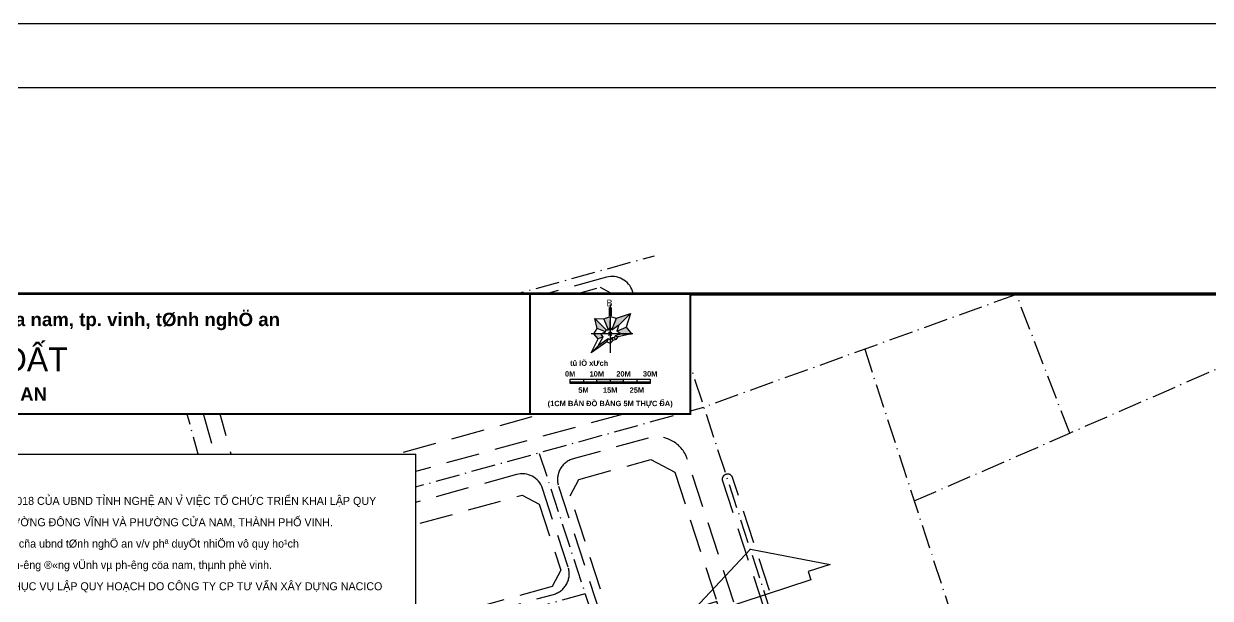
# Model space of a CAD drawing. Header units: metres. Extents: x 551291 to 569219, y 2064429 to 2066248.
# Drawn here: x 552507.6 to 552952.3, y 2065995.9 to 2066211.2 of the extents above; entities that cross this region are included whole.
import ezdxf
from ezdxf.enums import TextEntityAlignment as Align

# ---------------------------------------------------------------- set-up
doc = ezdxf.new("R2010")
doc.units = ezdxf.units.M
doc.linetypes.add('ACAD_ISO10W100', pattern=[18.5, 12, -3, 0.5, -3])
doc.linetypes.add('HIDDEN', pattern=[0.375, 0.25, -0.125])
doc.layers.add('datMatNc', color=150, linetype='CONTINUOUS', lineweight=13)
for name, color, linetype in [('ghi_chu', 7, 'CONTINUOUS'), ('Khung ban ve', 7, 'CONTINUOUS'), ('KTEN', 7, 'CONTINUOUS'), ('LogDg', 7, 'CONTINUOUS'), ('LogDg phu', 7, 'CONTINUOUS'), ('SOLO', 7, 'CONTINUOUS'), ('TimDg', 222, 'CONTINUOUS'), ('ViaHeSphu', 32, 'CONTINUOUS')]:
    doc.layers.add(name, color=color, linetype=linetype)
doc.styles.add('ARIALB', font='', dxfattribs={"width": 0.75})
doc.styles.add('avantH', font='', dxfattribs={"height": 10})
doc.styles.add('TD2', font='')
doc.styles.add('VnBlackH', font='')
doc.styles.get('ARIALB').set_extended_font_data('.VnArialH', bold=True)
doc.styles.get('avantH').set_extended_font_data('.VnAvantH')
doc.styles.get('TD2').set_extended_font_data('.VnBodoniH')
doc.styles.get('VnBlackH').set_extended_font_data('.VnBlackH')

# ---------------------------------------------------------------- blocks, each defined once
blk = doc.blocks.new('text tieu de')
at = {"color": 5}
blk.add_wipeout([(0, 0), (572.79, 0), (572.79, -45), (0, -45)], dxfattribs=at).dxf.layer = 'KTEN'
at = {"layer": 'KTEN', "linetype": 'Continuous'}
h = blk.add_hatch(color=10, dxfattribs=at)
h.paths.add_polyline_path([(538.31, -19.37), (535.72, -21.97), (541.54, -17.92), (542, -16.79)])
h.paths.add_polyline_path([(539.32, -14.9), (536.66, -14.9), (538.26, -16.77), (540.15, -15.99)])
h.paths.add_polyline_path([(537.01, -9.13), (537.88, -12.87), (541.09, -14.2), (541.34, -13.46)])
h.paths.add_polyline_path([(542.79, -8.37), (540.44, -9.24), (542.16, -13.39), (542.79, -12.66)])
h.paths.add_polyline_path([(550.43, -7.25), (545.21, -9.06), (543.41, -13.39), (546.1, -11.58)])
h.paths.add_polyline_path([(548.82, -12.4), (545.24, -13.88), (547.07, -14.9), (550.74, -14.9)])
h.paths.add_polyline_path([(544.23, -16.34), (544.95, -17.06), (545.61, -16.07), (544.67, -15.68)])
h.paths.add_polyline_path([(543.41, -16.41), (542.79, -17.14), (542.79, -18.57), (543.8, -17.35)])
for points in [[(527.79, -32.9), (527.79, -33.5), (537.79, -33.5), (537.79, -32.9)], [(547.79, -32.9), (547.79, -31.9), (537.79, -31.9), (537.79, -32.9)], [(547.79, -32.9), (547.79, -33.5), (557.79, -33.5), (557.79, -32.9)]]:
    blk.add_hatch(color=8, dxfattribs=at).paths.add_polyline_path(points)
at = {"layer": 'KTEN', "color": 7, "linetype": 'Continuous'}
for p, q in [((542.79, -3.85), (542.79, -21.97)), ((542.41, -4.98), (542.41, -8.14)), ((542.5, -4.98), (542.5, -8.14)), ((542.6, -4.98), (542.6, -8.14)), ((542.69, -4.98), (542.69, -8.14)), ((542.88, -4.98), (542.88, -8.14)), ((542.97, -4.98), (542.97, -8.14)), ((543.07, -4.98), (543.07, -8.14)), ((543.16, -4.98), (543.16, -8.14)), ((551.32, -14.9), (535.73, -14.9)), ((532.79, -31.9), (532.79, -33.5)), ((542.79, -31.9), (542.79, -33.5)), ((552.79, -31.9), (552.79, -33.5))]:
    blk.add_line(p, q, dxfattribs=at)
at = {"layer": 'KTEN', "color": 4}
for p, q in [((546.09, -11.6), (550.43, -7.25)), ((541.34, -13.46), (537.01, -9.13)), ((541.09, -14.2), (537.88, -12.87)), ((542.16, -13.39), (540.44, -9.24)), ((542.79, -14.3), (542.79, -10.02)), ((543.41, -13.39), (545.21, -9.06)), ((545.24, -13.88), (548.82, -12.4)), ((539.49, -14.9), (536.73, -14.9)), ((540.15, -15.99), (538.26, -16.77)), ((542, -16.79), (541.54, -17.92)), ((543.44, -15.55), (542.14, -14.25)), ((542.14, -15.55), (543.44, -14.25)), ((543.41, -16.41), (543.8, -17.35)), ((544.2, -16.31), (544.95, -17.06)), ((544.67, -15.68), (545.61, -16.07)), ((547.07, -14.9), (550.81, -14.9)), ((538.31, -19.37), (535.72, -21.97)), ((542.79, -18.79), (542.79, -20.22))]:
    blk.add_line(p, q, dxfattribs=at)
at = {"layer": 'KTEN', "const_width": 0.75, "flags": 128}
blk.add_lwpolyline([(0, 0), (572.79, 0), (572.79, -45), (0, -45)], close=True, dxfattribs=at)
blk.add_lwpolyline([(512.79, -45), (512.79, 0)], dxfattribs=at)
at = {"layer": 'KTEN', "color": 7, "linetype": 'Continuous'}
for points in [[(542.79, -18.57), (541.54, -17.92), (535.72, -21.97), (538.26, -16.77), (536.66, -14.9), (537.88, -12.87), (537.01, -9.13), (540.44, -9.24), (542.79, -8.37), (545.21, -9.06), (550.43, -7.25), (548.82, -12.4), (550.74, -14.9), (545.61, -16.07), (544.95, -17.06), (543.8, -17.35)], [(557.79, -31.9), (557.79, -33.5), (527.79, -33.5), (527.79, -31.9)]]:
    blk.add_lwpolyline(points, close=True, dxfattribs=at)
at = {"layer": 'KTEN', "color": 4}
blk.add_lwpolyline([(542.79, -12.66), (543.41, -13.39), (546.1, -11.58), (545.24, -13.88), (547.07, -14.9), (544.67, -15.68), (544.23, -16.34), (543.41, -16.41), (542.79, -17.14), (542, -16.79), (538.31, -19.37), (540.15, -15.99), (539.32, -14.9), (541.09, -14.2), (541.34, -13.46), (542.16, -13.39)], close=True, dxfattribs=at)
at = {"layer": 'KTEN', "color": 7, "linetype": 'Continuous'}
for points in [[(527.79, -32.9), (557.79, -32.9)], [(537.79, -33.5), (537.79, -31.9)], [(547.79, -33.5), (547.79, -31.9)]]:
    blk.add_lwpolyline(points, dxfattribs=at)
at = {"layer": 'KTEN', "linetype": 'Continuous', "style": 'TD2'}
blk.add_text('b', height=2.5, dxfattribs=at).set_placement((541.44, -4.59))
at = {"layer": 'KTEN', "linetype": 'Continuous', "ltscale": 15, "style": 'ARIALB'}
for s, p in [('quy ho¹ch chi tiƠt x©y dùng tû lÖ 1/500 khu ®« th̃ míi t¹i ph\xadêng ®«ng vÜnh vµ ph\xadêng cöa nam, tp. vinh, tØnh nghÖ an', (25, -12)), ('®̃a ®iÓm: ph\xadêng ®«ng vÜnh vµ ph\xadêng cöa nam, thµnh phè vinh, tØnh nghÖ an', (25, -40))]:
    blk.add_text(s, height=5, rotation=360, dxfattribs=at).set_placement(p)
at = {"layer": 'KTEN', "style": 'ARIALB'}
blk.add_text('tû lÖ xƯch', height=2, rotation=360, dxfattribs=at).set_placement((527.79, -26.9))
for s, p in [('0m', (527.79, -30.9)), ('10m', (537.79, -30.9)), ('20m', (547.79, -30.9)), ('30m', (557.79, -30.9)), ('5m', (532.79, -37)), ('15m', (542.79, -37)), ('25m', (552.79, -37)), ('(1cm b¶n ®å b»ng 5m thùc ®̃a)', (542.79, -42))]:
    blk.add_text(s, height=2, rotation=360, dxfattribs=at).set_placement(p, align=Align.CENTER)
at = {"layer": 'KTEN', "color": 5, "style": 'VnBlackH'}
blk.add_attdef('BD', (25, -29), '', height=9, dxfattribs=at)
blk = doc.blocks.new('ghi_Eu1')
at = {"color": 32}
blk.add_wipeout([(0, 0), (240, 0), (240, -87), (230, -122), (0, -122)], dxfattribs=at).dxf.layer = 'ghi_chu'
at = {"layer": 'ghi_chu'}
for p, q in [((0, 0), (0, -122)), ((0, 0), (240, 0)), ((230, -87), (240, -87)), ((230, -87), (230, -122))]:
    blk.add_line(p, q, dxfattribs=at)
blk.add_lwpolyline([(0, -122), (230, -122), (240, -87), (240, 0)], dxfattribs=at)
at = {"layer": 'ghi_chu', "lineweight": -2, "style": 'avantH'}
for s, height, p in [('%%U1. c¨n cø thùc hiÖn:', 3.5, (5, -10)), ('- c«ng v¨n sè 6637/UBND-CN ngµy 31/8/2018 cña ubnd tØnh nghÖ an v̉ viÖc tæ chøc triÓn khai lËp quy', 3, (5, -19)), ('ho¹ch x©y dùng khu ®« th̃ míi t¹i ph\xadêng ®«ng vÜnh vµ ph\xadêng cöa nam, thµnh phè vinh.', 3, (5, -27)), ('- quyƠt ®̃nh sè 4508/q®-ubnd ngµy 08/10/2018 cña ubnd tØnh nghÖ an v/v phª duyÖt nhiÖm vô quy ho¹ch', 3, (5, -35)), ('chi tiƠt x©y dùng tû lÖ 1/500 khu ®« th̃ míi t¹i ph\xadêng ®«ng vÜnh vµ ph\xadêng cöa nam, thµnh phè vinh.', 3, (5, -43)), ('- b¶n ®å kh¶o s¸t ®̃a h×nh tû lÖ 1/500 phôc vô lËp quy ho¹ch do C¤NG TY cp t\xad vÊn x©y dùng nacico', 3, (5, -51)), ('lËp th¸ng 10/2018.', 3, (5, -59)), ('lËp th¸ng 10/2018.', 3, (5, -59)), ('%%U2. ṽ trƯ, ranh giíi khu ®Êt quy ho¹ch:', 3.5, (5, -68)), ('khu ®Êt lËp quy ho¹ch phÇn ®Êt thuéc ph\xadêng ®«ng vÜnh vµ ph\xadêng cöa nam (chñ yƠu lµ ®Êt ruéng', 3, (5, -77)), ('vµ 1 phÇn d©n c\xad, că ranh giíi ®\xadîc x¸c ®̃nh:', 3, (5, -85)), ('- phƯa b¾c gi¸p:                                              ®Êt n«ng nghiÖp (dù ¸n khu nhµ ë míi);', 3, (5, -93)), ('- phƯa nam gi¸p:                                             ®\xadêng quy ho¹ch (trÇn nguyªn h·n kĐo dµi);', 3, (5, -101)), ('- phƯa ®«ng gi¸p:                                          ®Êt n«ng nghiÖp, khu d©n c\xad hiÖn h÷u ph\xadêng ®«ng vÜnh;', 3, (5, -109)), ('- phƯa t©y gi¸p:                                               s«ng kÎ gai (ph\xadêng cöa nam);', 3, (5, -117))]:
    blk.add_text(s, height=height, dxfattribs=at).set_placement(p)

msp = doc.modelspace()

# ---------------------------------------------------------------- linework, layer by layer
at = {"layer": 'datMatNc'}
msp.add_lwpolyline([(552553.413, 2065996.116), (552561.469, 2065998.208, 0.0627507), (552562.291, 2065988.481, 0.1634235), (552571.121, 2065971.283, -0.3130467), (552578.19, 2065934.833, -0.2136822), (552560.838, 2065919.161, -0.0770714), (552533.182, 2065914.707, 0.0951689), (552502.958, 2065908.719, -0.0192916), (552467.714, 2065895.981, -0.1190861), (552445.198, 2065894.376), (552444.973, 2065902.549, -0.003897), (552445.823, 2065902.551, 0.0383974), (552474.83, 2065904.634, 0.142533), (552487.115, 2065910.293, -0.2423267), (552528.31, 2065920.342, 0.1186537), (552542.894, 2065920.342, 0.1994624), (552549.48, 2065925.144, 0.1602562), (552550.988, 2065931.608, -0.279348), (552561.945, 2065953.932, 0.4906658), (552562.978, 2065965.54, -0.1320245), (552554.939, 2065978.334, -0.1173492)], format="xyb", close=True, dxfattribs=at)
at = {"layer": 'Khung ban ve', "const_width": 1.2}
msp.add_lwpolyline([(552184.57, 2066109.888), (553434.57, 2066109.888), (553434.57, 2065299.888), (552184.57, 2065299.888)], close=True, dxfattribs=at)
at = {"layer": 'LogDg', "ltscale": 0.75}
msp.add_lwpolyline([(552767.313, 2065994.723), (552759.147, 2065992.056), (552779.925, 2066014.336), (552809.771, 2066008.592), (552801.604, 2066005.925), (552802.62, 2066002.814), (552768.329, 2065991.612)], close=True, dxfattribs=at)
at = {"layer": 'LogDg phu', "linetype": 'HIDDEN', "ltscale": 50}
for points in [[(552735.708, 2066110.955, 0.4008529), (552725.971, 2066116.182), (552580.194, 2066075.867, 0.4150041), (552574.621, 2066066.003), (552584.042, 2066032.294, 0.4134234), (552593.879, 2066026.737), (552737.076, 2066066.339, 0.4277016), (552745.284, 2066081.63)], [(552701.986, 2066037.042, 0.4008529), (552692.249, 2066042.269), (552596.948, 2066015.913, 0.4150041), (552591.376, 2066006.05), (552599.72, 2065976.194, 0.4134234), (552609.557, 2065970.636), (552706.147, 2065997.349, 0.4277016), (552711.62, 2066007.543)]]:
    msp.add_lwpolyline(points, format="xyb", close=True, dxfattribs=at)
for points in [[(552779.573, 2065976.63), (552756.238, 2066048.086, 0.4008529), (552741.632, 2066055.926), (552713.475, 2066048.14, 0.4277016), (552708.003, 2066037.946), (552744.203, 2065927.092)], [(552792.881, 2065980.976), (552773.242, 2066041.117, 0.4142136), (552770.846, 2066042.333), (552770.655, 2066042.271, 0.4142136), (552769.439, 2066039.875), (552789.079, 2065979.735)], [(552601.061, 2065926.808), (552579.74, 2066003.104, 0.408804), (552570.024, 2066008.694), (552446.144, 2065976.533, 0.3493167), (552440.158, 2065968.57), (552442.357, 2065888.52, 0.4619163), (552451.846, 2065880.88), (552476.287, 2065885.518, 0.0205674), (552511.448, 2065893.702), (552595.489, 2065916.944, 0.4150041), (552601.061, 2065926.808)]]:
    msp.add_lwpolyline(points, format="xyb", dxfattribs=at)
at = {"layer": 'TimDg', "linetype": 'ACAD_ISO10W100', "ltscale": 0.75}
for p, q in [((552899.596, 2066057.747), (552879.595, 2066109.888)), ((552964.404, 2066085.996), (552899.925, 2066057.89))]:
    msp.add_line(p, q, dxfattribs=at)
for points in [[(552565.872, 2066075.018), (552743.981, 2066124.275)], [(552556.127, 2066109.888), (552625.421, 2065861.932)], [(553034.567, 2065299.888), (552942.401, 2065557.535), (552804.985, 2065937.469), (552748.68, 2066109.888)], [(552879.654, 2066109.734), (552762.51, 2066067.536)], [(552822.75, 2066089.236), (552871.888, 2065938.764), (552908.123, 2065840.476)], [(552581.92, 2066017.593), (552762.51, 2066067.536)], [(552841.327, 2066032.348), (552899.925, 2066057.89)], [(552751.624, 2065896.834), (552746.769, 2065909.571), (552700.761, 2066050.459)], [(552581.92, 2066017.593), (552436.844, 2065979.93)], [(552718.046, 2065997.527), (552596.892, 2065964.021)]]:
    msp.add_lwpolyline(points, dxfattribs=at)
at = {"layer": 'ViaHeSphu', "linetype": 'HIDDEN', "ltscale": 50}
for points in [[(552723.66, 2066112.43), (552730.031, 2066109.01), (552738.736, 2066082.353), (552734.162, 2066073.833), (552594.638, 2066035.247), (552588.473, 2066038.73), (552580.399, 2066067.623), (552583.872, 2066073.771)], [(552694.386, 2066034.56), (552700.758, 2066031.14), (552708.841, 2066006.388), (552705.574, 2066000.303), (552611.662, 2065974.331), (552605.497, 2065977.814), (552598.499, 2066002.854), (552601.972, 2066009.003)]]:
    msp.add_lwpolyline(points, close=True, dxfattribs=at)
msp.add_lwpolyline([(552747.055, 2065928.023), (552712.336, 2066034.342), (552715.603, 2066040.428), (552742.63, 2066047.902), (552751.55, 2066043.114), (552773.869, 2065974.768)], dxfattribs=at)
msp.add_lwpolyline([(552569.131, 2066000.197), (552575.317, 2065996.638), (552581.389, 2065974.909), (552595.284, 2065925.188), (552591.811, 2065919.039), (552510.648, 2065896.593, -0.0205674), (552475.727, 2065888.465), (552450.43, 2065883.664), (552445.38, 2065887.73), (552443.326, 2065962.502), (552448.028, 2065968.757)], format="xyb", close=True, dxfattribs=at)

# ---------------------------------------------------------------- next in the draw order: block references
at = {"layer": 'ghi_chu'}
msp.add_blockref('ghi_Eu1', (552414.57, 2066049.888), dxfattribs=at)
at = {"layer": 'KTEN'}
msp.add_blockref('text tieu de', (552184.57, 2066109.888), dxfattribs=at).add_auto_attribs({'BD': 'b¶n ®å quy ho¹ch tæng mÆt b»ng sö dông ®Êt'})

# ---------------------------------------------------------------- next in the draw order: linework, layer by layer
at = {"layer": 'SOLO', "linetype": 'Continuous'}
for points in [[(551291.35, 2064429.202), (553811.35, 2064429.202), (553811.35, 2066211.202), (551291.35, 2066211.202)], [(551315.35, 2064453.202), (553787.35, 2064453.202), (553787.35, 2066187.202), (551315.35, 2066187.202)]]:
    msp.add_lwpolyline(points, close=True, dxfattribs=at)

doc.saveas('drawing.dxf')
